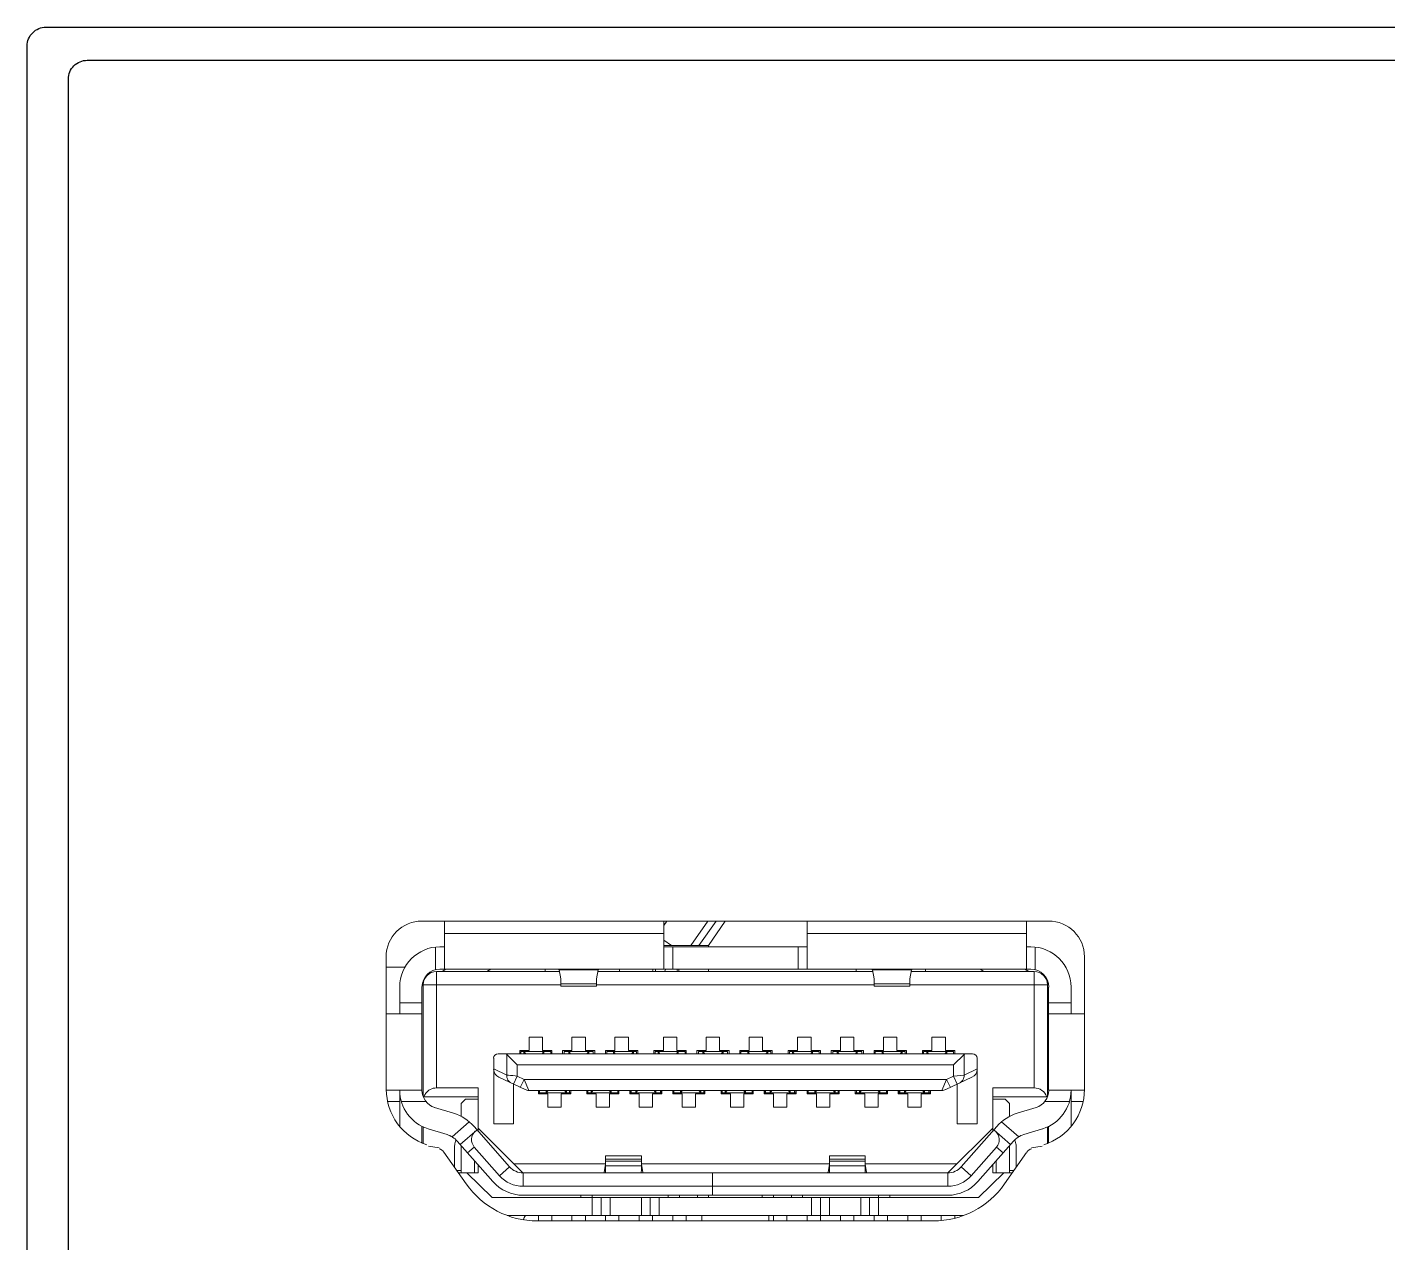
# Model space of a CAD drawing. Header units: millimetres. Extents: x -25459 to 1045457, y -66278 to 462905.
# Drawn here: x 652341.2 to 652650.3, y 34829.1 to 35105.2 of the extents above; entities that cross this region are included whole.
import ezdxf

# ---------------------------------------------------------------- set-up
doc = ezdxf.new("R2010")
doc.units = ezdxf.units.MM

# ---------------------------------------------------------------- blocks, each defined once
blk = doc.blocks.new('SE2600 ОПЕРАТОР PRO')
at = {"lineweight": 0}
for p, q in [((6390.8, 1025.1), (5891, 1025.1)), ((5908.9, 986.8), (5908.9, 1025.1)), ((6086.3, 1025.1), (6083.8, 1021.6)), ((6083.8, 1025.1), (6083.8, 986.8)), ((6105.4, 1005.7), (6119, 1025.1)), ((6111.9, 1005.7), (6125.5, 1025.1)), ((6132.9, 1025.1), (6119.4, 1005.8)), ((6198.1, 986.8), (6198.1, 1025.1)), ((6373, 1025.1), (6373, 986.8)), ((6083.8, 1015.3), (5908.9, 1015.3)), ((6083.8, 1010), (6089.9, 1005.7)), ((6373, 1015.3), (6198.1, 1015.3)), ((5901.7, 1004.4), (5901.7, 986.3)), ((5905.3, 1004.6), (5908.9, 1004.6)), ((6083.8, 1005.7), (6119.5, 1005.7)), ((6083.8, 1004.6), (6198.1, 1004.6)), ((6091, 986.8), (6091, 1004.6)), ((6119.5, 1005.7), (6119.5, 1004.6)), ((6190.9, 1004.6), (6190.9, 986.8)), ((6373, 1004.6), (6376.6, 1004.6)), ((6380.1, 986.3), (6380.1, 1004.4)), ((5862.5, 996.6), (5862.5, 891)), ((5862.5, 988.5), (5877.5, 988.5)), ((6419.4, 891), (6419.4, 996.6)), ((6000.7, 985), (5902.6, 985)), ((5902.6, 892.2), (5902.6, 985)), ((5905.3, 986.8), (6376.6, 986.8)), ((5907, 985), (5910.1, 986.8)), ((5942.7, 985), (5945.8, 986.8)), ((5989.2, 986.8), (5989.2, 985)), ((6000.4, 986.3), (6031.5, 986.3)), ((6000.4, 986.3), (6001.7, 979.2)), ((6001.7, 973.3), (6001.7, 979.2)), ((6030.3, 979.2), (6031.5, 986.3)), ((6030.3, 979.2), (6030.3, 973.3)), ((6250.6, 985), (6031.3, 985)), ((6048.5, 985), (6048.5, 986.8)), ((6084.3, 985), (6085.6, 986.8)), ((6119.5, 986.8), (6119.5, 985)), ((6237.3, 985), (6237.3, 986.8)), ((6250.3, 986.3), (6281.4, 986.3)), ((6250.3, 986.3), (6251.6, 979.2)), ((6251.6, 973.3), (6251.6, 979.2)), ((6280.2, 979.2), (6281.4, 986.3)), ((6280.2, 979.2), (6280.2, 973.3)), ((6379.2, 985), (6281.2, 985)), ((6292.7, 985), (6292.7, 986.8)), ((6339.2, 985), (6336.1, 986.8)), ((6374.9, 985), (6371.8, 986.8)), ((6379.2, 985), (6379.2, 892.2)), ((5873.2, 951.1), (5873.2, 972.5)), ((5891, 890.2), (5891, 972.5)), ((5891.5, 976.1), (5892.2, 976.4)), ((5891.5, 976.1), (5892, 975.3)), ((5891.9, 974.3), (6001.7, 974.3)), ((5891.9, 974.3), (5891.9, 885.3)), ((6030.3, 975.1), (6001.7, 975.1)), ((6030.3, 973.3), (6001.7, 973.3)), ((6030.3, 974.3), (6251.6, 974.3)), ((6280.2, 975.1), (6251.6, 975.1)), ((6251.6, 973.3), (6280.2, 973.3)), ((6280.2, 974.3), (6389.9, 974.3)), ((6389.7, 976.4), (6390.3, 976.1)), ((6389.9, 975.3), (6390.3, 976.1)), ((6389.9, 885.3), (6389.9, 974.3)), ((6390.8, 890.2), (6390.8, 972.5)), ((6408.7, 951.1), (6408.7, 972.5)), ((5891, 960), (5873.2, 960)), ((6408.7, 960), (6390.8, 960)), ((5891, 951.1), (5862.5, 951.1)), ((6419.4, 951.1), (6390.8, 951.1)), ((5976.4, 932.5), (5987.1, 932.5)), ((5976.4, 921.8), (5976.4, 932.5)), ((5987.1, 932.5), (5987.1, 921.8)), ((6010.6, 932.5), (6021.3, 932.5)), ((6010.6, 921.8), (6010.6, 932.5)), ((6021.3, 932.5), (6021.3, 921.8)), ((6044.9, 932.5), (6055.6, 932.5)), ((6044.9, 921.8), (6044.9, 932.5)), ((6055.6, 932.5), (6055.6, 921.8)), ((6083.5, 932.5), (6094.2, 932.5)), ((6083.5, 921.8), (6083.5, 932.5)), ((6094.2, 932.5), (6094.2, 921.8)), ((6117.7, 932.5), (6128.4, 932.5)), ((6117.7, 921.8), (6117.7, 932.5)), ((6128.4, 932.5), (6128.4, 921.8)), ((6152, 932.5), (6162.7, 932.5)), ((6152, 921.8), (6152, 932.5)), ((6162.7, 932.5), (6162.7, 921.8)), ((6190.6, 932.5), (6201.3, 932.5)), ((6190.6, 921.8), (6190.6, 932.5)), ((6201.3, 932.5), (6201.3, 921.8)), ((6224.8, 932.5), (6235.5, 932.5)), ((6224.8, 921.8), (6224.8, 932.5)), ((6235.5, 932.5), (6235.5, 921.8)), ((6259.1, 932.5), (6269.8, 932.5)), ((6259.1, 921.8), (6259.1, 932.5)), ((6269.8, 932.5), (6269.8, 921.8)), ((6297.7, 932.5), (6308.4, 932.5)), ((6297.7, 921.8), (6297.7, 932.5)), ((6308.4, 932.5), (6308.4, 921.8)), ((5948.2, 907), (5948.2, 915.7)), ((5951.7, 919.3), (6330.1, 919.3)), ((5958.6, 918.8), (5958.6, 902.3)), ((5958.6, 918.8), (5967, 910.4)), ((5976.4, 921.8), (5968.9, 921.8)), ((5968.9, 919.3), (5968.9, 921.8)), ((5969.8, 921.1), (5993.7, 921.1)), ((5969.8, 919.3), (5969.8, 921.1)), ((5973.8, 919.3), (5972.3, 921.1)), ((5972.3, 919.3), (5972.3, 921.1)), ((5986.8, 919.3), (5988.3, 921.1)), ((5994.6, 921.8), (5987.1, 921.8)), ((5988.3, 919.3), (5988.3, 921.1)), ((5993.7, 919.3), (5993.7, 921.1)), ((5994.6, 921.8), (5994.6, 919.3)), ((6010.6, 921.8), (6003.1, 921.8)), ((6003.1, 919.3), (6003.1, 921.8)), ((6004.4, 921.1), (6027.6, 921.1)), ((6004.4, 919.3), (6004.4, 921.1)), ((6009.5, 919.3), (6008, 921.1)), ((6008, 919.3), (6008, 921.1)), ((6028.8, 921.8), (6021.3, 921.8)), ((6022.5, 919.3), (6024, 921.1)), ((6024, 919.3), (6024, 921.1)), ((6027.6, 919.3), (6027.6, 921.1)), ((6028.8, 921.8), (6028.8, 919.3)), ((6044.9, 921.8), (6037.4, 921.8)), ((6037.4, 919.3), (6037.4, 921.8)), ((6038.3, 921.1), (6062.2, 921.1)), ((6038.3, 919.3), (6038.3, 921.1)), ((6045.1, 919.3), (6043.7, 921.1)), ((6043.7, 919.3), (6043.7, 921.1)), ((6063.1, 921.8), (6055.6, 921.8)), ((6058.2, 919.3), (6059.7, 921.1)), ((6059.7, 919.3), (6059.7, 921.1)), ((6062.2, 919.3), (6062.2, 921.1)), ((6063.1, 921.8), (6063.1, 919.3)), ((6083.5, 921.8), (6076, 921.8)), ((6076, 919.3), (6076, 921.8)), ((6100.8, 921.1), (6076.9, 921.1)), ((6076.9, 919.3), (6076.9, 921.1)), ((6080.8, 919.3), (6079.4, 921.1)), ((6079.4, 919.3), (6079.4, 921.1)), ((6093.9, 919.3), (6095.4, 921.1)), ((6101.7, 921.8), (6094.2, 921.8)), ((6095.4, 919.3), (6095.4, 921.1)), ((6100.8, 919.3), (6100.8, 921.1)), ((6101.7, 921.8), (6101.7, 919.3)), ((6117.7, 921.8), (6110.2, 921.8)), ((6110.2, 919.3), (6110.2, 921.8)), ((6111.5, 921.1), (6134.7, 921.1)), ((6111.5, 919.3), (6111.5, 921.1)), ((6116.6, 919.3), (6115.1, 921.1)), ((6115.1, 919.3), (6115.1, 921.1)), ((6135.9, 921.8), (6128.4, 921.8)), ((6129.6, 919.3), (6131.1, 921.1)), ((6131.1, 919.3), (6131.1, 921.1)), ((6134.7, 919.3), (6134.7, 921.1)), ((6135.9, 921.8), (6135.9, 919.3)), ((6152, 921.8), (6144.5, 921.8)), ((6144.5, 919.3), (6144.5, 921.8)), ((6145.4, 921.1), (6169.3, 921.1)), ((6145.4, 919.3), (6145.4, 921.1)), ((6152.2, 919.3), (6150.8, 921.1)), ((6150.8, 919.3), (6150.8, 921.1)), ((6170.2, 921.8), (6162.7, 921.8)), ((6165.3, 919.3), (6166.8, 921.1)), ((6166.8, 919.3), (6166.8, 921.1)), ((6169.3, 919.3), (6169.3, 921.1)), ((6170.2, 921.8), (6170.2, 919.3)), ((6190.6, 921.8), (6183.1, 921.8)), ((6183.1, 919.3), (6183.1, 921.8)), ((6207.9, 921.1), (6184, 921.1)), ((6184, 919.3), (6184, 921.1)), ((6187.9, 919.3), (6186.5, 921.1)), ((6186.5, 919.3), (6186.5, 921.1)), ((6201, 919.3), (6202.5, 921.1)), ((6208.8, 921.8), (6201.3, 921.8)), ((6202.5, 919.3), (6202.5, 921.1)), ((6207.9, 919.3), (6207.9, 921.1)), ((6208.8, 921.8), (6208.8, 919.3)), ((6224.8, 921.8), (6217.3, 921.8)), ((6217.3, 919.3), (6217.3, 921.8)), ((6218.6, 921.1), (6241.8, 921.1)), ((6218.6, 919.3), (6218.6, 921.1)), ((6223.7, 919.3), (6222.2, 921.1)), ((6222.2, 919.3), (6222.2, 921.1)), ((6243, 921.8), (6235.5, 921.8)), ((6236.7, 919.3), (6238.2, 921.1)), ((6238.2, 919.3), (6238.2, 921.1)), ((6241.8, 919.3), (6241.8, 921.1)), ((6243, 921.8), (6243, 919.3)), ((6259.1, 921.8), (6251.6, 921.8)), ((6251.6, 919.3), (6251.6, 921.8)), ((6252.5, 921.1), (6276.4, 921.1)), ((6252.5, 919.3), (6252.5, 921.1)), ((6259.3, 919.3), (6257.9, 921.1)), ((6257.9, 919.3), (6257.9, 921.1)), ((6277.3, 921.8), (6269.8, 921.8)), ((6272.4, 919.3), (6273.9, 921.1)), ((6273.9, 919.3), (6273.9, 921.1)), ((6276.4, 919.3), (6276.4, 921.1)), ((6277.3, 921.8), (6277.3, 919.3)), ((6297.7, 921.8), (6290.2, 921.8)), ((6290.2, 919.3), (6290.2, 921.8)), ((6315, 921.1), (6291.1, 921.1)), ((6291.1, 919.3), (6291.1, 921.1)), ((6295, 919.3), (6293.6, 921.1)), ((6293.6, 919.3), (6293.6, 921.1)), ((6308.1, 919.3), (6309.6, 921.1)), ((6315.9, 921.8), (6308.4, 921.8)), ((6309.6, 919.3), (6309.6, 921.1)), ((6323.3, 918.8), (6314.9, 910.4)), ((6315, 919.3), (6315, 921.1)), ((6315.9, 921.8), (6315.9, 919.3)), ((6323.3, 902.3), (6323.3, 918.8)), ((6333.7, 907), (6333.7, 915.7)), ((6389.9, 913.6), (6390.8, 913.6)), ((5948.2, 907.2), (5958.6, 902.3)), ((5948.2, 907), (5948.2, 863.5)), ((5963.9, 895.1), (5967, 901.5)), ((5967, 910.4), (6314.9, 910.4)), ((5967, 901.5), (5967, 910.4)), ((5967, 901.5), (5972.5, 898.9)), ((6309.4, 898.9), (6314.9, 901.5)), ((6314.9, 910.4), (6314.9, 901.5)), ((6323.3, 902.3), (6314.9, 901.5)), ((6314.9, 901.5), (6317.9, 895.1)), ((6323.3, 902.3), (6333.7, 907.2)), ((6333.7, 863.5), (6333.7, 907)), ((5862.5, 890.2), (5891, 890.2)), ((5873.2, 890.2), (5873.2, 861.4)), ((5935.7, 892.2), (5902.6, 892.2)), ((5935.7, 857.8), (5935.7, 892.2)), ((5952.3, 900.6), (5973.2, 890.7)), ((5963.9, 895.1), (5963.9, 863.5)), ((5972.5, 898.9), (5969.4, 892.5)), ((6309.4, 898.9), (5972.5, 898.9)), ((5976.3, 890), (5972.5, 898.9)), ((5976.3, 890), (6305.6, 890)), ((5983.9, 887.5), (5983.9, 890)), ((5984.7, 888.2), (5984.7, 890)), ((5991.6, 890), (5990.1, 888.2)), ((5990.1, 888.2), (5990.1, 890)), ((6004.7, 890), (6006.2, 888.2)), ((6006.2, 888.2), (6006.2, 890)), ((6008.7, 888.2), (6008.7, 890)), ((6009.6, 890), (6009.6, 887.5)), ((6022.4, 887.5), (6022.4, 890)), ((6023.3, 888.2), (6023.3, 890)), ((6027.3, 890), (6025.8, 888.2)), ((6025.8, 888.2), (6025.8, 890)), ((6040.4, 890), (6041.9, 888.2)), ((6041.9, 888.2), (6041.9, 890)), ((6047.2, 888.2), (6047.2, 890)), ((6048.1, 890), (6048.1, 887.5)), ((6056.7, 887.5), (6056.7, 890)), ((6057, 888.2), (6057, 890)), ((6057.9, 888.2), (6057.9, 890)), ((6063, 890), (6061.5, 888.2)), ((6061.5, 888.2), (6061.5, 890)), ((6076.1, 890), (6077.6, 888.2)), ((6077.6, 888.2), (6077.6, 890)), ((6081.1, 888.2), (6081.1, 890)), ((6082, 888.2), (6082, 890)), ((6082.4, 890), (6082.4, 887.5)), ((6091, 887.5), (6091, 890)), ((6091.8, 888.2), (6091.8, 890)), ((6098.7, 890), (6097.2, 888.2)), ((6097.2, 888.2), (6097.2, 890)), ((6111.8, 890), (6113.3, 888.2)), ((6113.3, 888.2), (6113.3, 890)), ((6115.8, 888.2), (6115.8, 890)), ((6116.7, 890), (6116.7, 887.5)), ((6129.5, 887.5), (6129.5, 890)), ((6130.4, 888.2), (6130.4, 890)), ((6134.4, 890), (6132.9, 888.2)), ((6132.9, 888.2), (6132.9, 890)), ((6147.5, 890), (6149, 888.2)), ((6149, 888.2), (6149, 890)), ((6154.3, 888.2), (6154.3, 890)), ((6155.2, 890), (6155.2, 887.5)), ((6163.8, 887.5), (6163.8, 890)), ((6164.1, 888.2), (6164.1, 890)), ((6165, 888.2), (6165, 890)), ((6170.1, 890), (6168.6, 888.2)), ((6168.6, 888.2), (6168.6, 890)), ((6183.2, 890), (6184.7, 888.2)), ((6184.7, 888.2), (6184.7, 890)), ((6188.2, 888.2), (6188.2, 890)), ((6189.1, 888.2), (6189.1, 890)), ((6189.5, 890), (6189.5, 887.5)), ((6198.1, 887.5), (6198.1, 890)), ((6198.9, 888.2), (6198.9, 890)), ((6205.8, 890), (6204.3, 888.2)), ((6204.3, 888.2), (6204.3, 890)), ((6218.9, 890), (6220.4, 888.2)), ((6220.4, 888.2), (6220.4, 890)), ((6222.9, 888.2), (6222.9, 890)), ((6223.8, 890), (6223.8, 887.5)), ((6236.6, 887.5), (6236.6, 890)), ((6237.5, 888.2), (6237.5, 890)), ((6241.5, 890), (6240, 888.2)), ((6240, 888.2), (6240, 890)), ((6254.6, 890), (6256.1, 888.2)), ((6256.1, 888.2), (6256.1, 890)), ((6261.4, 888.2), (6261.4, 890)), ((6262.3, 890), (6262.3, 887.5)), ((6270.9, 887.5), (6270.9, 890)), ((6271.2, 888.2), (6271.2, 890)), ((6272.1, 888.2), (6272.1, 890)), ((6277.2, 890), (6275.7, 888.2)), ((6275.7, 888.2), (6275.7, 890)), ((6290.3, 890), (6291.8, 888.2)), ((6291.8, 888.2), (6291.8, 890)), ((6295.3, 888.2), (6295.3, 890)), ((6296.2, 888.2), (6296.2, 890)), ((6296.6, 890), (6296.6, 887.5)), ((6305.6, 890), (6309.4, 898.9)), ((6308.7, 890.7), (6329.6, 900.6)), ((6312.4, 892.5), (6309.4, 898.9)), ((6317.9, 895.1), (6317.9, 863.5)), ((6379.2, 892.2), (6346.2, 892.2)), ((6346.2, 857.8), (6346.2, 892.2)), ((6390.8, 890.2), (6419.4, 890.2)), ((6408.7, 861.4), (6408.7, 890.2)), ((5863.5, 881.3), (5873.2, 881.3)), ((5874.5, 881.3), (5894.2, 881.3)), ((5935.7, 885), (5892, 885)), ((5925.8, 883.2), (5922.3, 879.7)), ((5922.3, 869.4), (5922.3, 879.7)), ((5935.7, 883.2), (5925.8, 883.2)), ((6009.6, 888.2), (5983.9, 888.2)), ((5983.9, 887.5), (5991.4, 887.5)), ((5991.4, 876.8), (5991.4, 887.5)), ((6002.1, 887.5), (6009.6, 887.5)), ((6002.1, 887.5), (6002.1, 876.8)), ((6048.1, 888.2), (6022.4, 888.2)), ((6022.4, 887.5), (6029.9, 887.5)), ((6029.9, 876.8), (6029.9, 887.5)), ((6040.6, 887.5), (6048.1, 887.5)), ((6040.6, 887.5), (6040.6, 876.8)), ((6056.7, 887.5), (6064.2, 887.5)), ((6057, 888.2), (6082, 888.2)), ((6064.2, 876.8), (6064.2, 887.5)), ((6074.9, 887.5), (6082.4, 887.5)), ((6074.9, 887.5), (6074.9, 876.8)), ((6116.7, 888.2), (6091, 888.2)), ((6091, 887.5), (6098.5, 887.5)), ((6098.5, 876.8), (6098.5, 887.5)), ((6109.2, 887.5), (6116.7, 887.5)), ((6109.2, 887.5), (6109.2, 876.8)), ((6155.2, 888.2), (6129.5, 888.2)), ((6129.5, 887.5), (6137, 887.5)), ((6137, 876.8), (6137, 887.5)), ((6147.7, 887.5), (6155.2, 887.5)), ((6147.7, 887.5), (6147.7, 876.8)), ((6163.8, 887.5), (6171.3, 887.5)), ((6164.1, 888.2), (6189.1, 888.2)), ((6171.3, 876.8), (6171.3, 887.5)), ((6182, 887.5), (6189.5, 887.5)), ((6182, 887.5), (6182, 876.8)), ((6223.8, 888.2), (6198.1, 888.2)), ((6198.1, 887.5), (6205.6, 887.5)), ((6205.6, 876.8), (6205.6, 887.5)), ((6216.3, 887.5), (6223.8, 887.5)), ((6216.3, 887.5), (6216.3, 876.8)), ((6262.3, 888.2), (6236.6, 888.2)), ((6236.6, 887.5), (6244.1, 887.5)), ((6244.1, 876.8), (6244.1, 887.5)), ((6254.8, 887.5), (6262.3, 887.5)), ((6254.8, 887.5), (6254.8, 876.8)), ((6270.9, 887.5), (6278.4, 887.5)), ((6271.2, 888.2), (6296.2, 888.2)), ((6278.4, 876.8), (6278.4, 887.5)), ((6289.1, 887.5), (6296.6, 887.5)), ((6289.1, 887.5), (6289.1, 876.8)), ((6389.9, 885), (6346.2, 885)), ((6346.2, 883.2), (6356, 883.2)), ((6359.6, 879.7), (6356, 883.2)), ((6359.6, 869.4), (6359.6, 879.7)), ((6407.4, 881.3), (6387.7, 881.3)), ((6408.7, 881.3), (6418.3, 881.3)), ((5901.1, 876.6), (5916.2, 871.9)), ((5922.3, 870.7), (5922, 869.5)), ((6002.1, 876.8), (5991.4, 876.8)), ((6040.6, 876.8), (6029.9, 876.8)), ((6074.9, 876.8), (6064.2, 876.8)), ((6109.2, 876.8), (6098.5, 876.8)), ((6147.7, 876.8), (6137, 876.8)), ((6182, 876.8), (6171.3, 876.8)), ((6216.3, 876.8), (6205.6, 876.8)), ((6254.8, 876.8), (6244.1, 876.8)), ((6289.1, 876.8), (6278.4, 876.8)), ((6359.9, 869.5), (6359.6, 870.7)), ((6365.7, 871.9), (6380.8, 876.6)), ((5891, 847.9), (5891, 861.5)), ((5891.9, 861), (5891.9, 847.5)), ((5895.9, 859.5), (5911, 854.9)), ((5928.7, 865.1), (5915, 853.1)), ((5921.5, 846.9), (5934.9, 858.7)), ((5932.5, 861.4), (5960.8, 829.2)), ((5935.7, 860), (5971.4, 824.3)), ((5948.2, 863.5), (5963.9, 863.5)), ((6310.5, 824.3), (6346.2, 860)), ((6317.9, 863.5), (6333.7, 863.5)), ((6321, 829.2), (6349.4, 861.4)), ((6347, 858.7), (6360.4, 846.9)), ((6353.2, 865.1), (6366.9, 853.1)), ((6370.9, 854.9), (6386, 859.5)), ((6389.9, 861), (6389.9, 847.5)), ((6390.8, 847.9), (6390.8, 861.5)), ((5918, 850.7), (5917.3, 847.6)), ((5919.1, 849.6), (5947.4, 817.4)), ((6334.4, 817.4), (6362.8, 849.6)), ((6364.6, 847.6), (6363.9, 850.7)), ((5896.3, 845.6), (5904.6, 844.4)), ((5908.5, 840.9), (5926.2, 815.6)), ((5916.9, 828.8), (5916.9, 843.9)), ((5922.3, 846), (5922.3, 824.3)), ((5927.4, 840.2), (5932.7, 844.9)), ((5932.7, 844.9), (5952.8, 822.1)), ((6066, 838), (6037.4, 838)), ((6037.4, 826.2), (6037.4, 838)), ((6066, 826.2), (6066, 838)), ((6215.9, 838), (6244.5, 838)), ((6215.9, 826.2), (6215.9, 838)), ((6244.5, 826.2), (6244.5, 838)), ((6329.1, 822.1), (6349.2, 844.9)), ((6349.2, 844.9), (6354.5, 840.2)), ((6355.7, 815.6), (6373.1, 840.5)), ((6359.6, 824.3), (6359.6, 846)), ((6365, 828.8), (6365, 843.9)), ((6377.1, 844.4), (6385.6, 845.6)), ((5918.8, 826.1), (5922.3, 826.1)), ((5933, 824.3), (5933, 833.8)), ((5935.7, 824.3), (5935.7, 830.8)), ((5960.8, 829.2), (5952.8, 822.1)), ((6037.4, 831.5), (5964.2, 831.5)), ((6036.4, 824.7), (6037.4, 831.2)), ((6036.4, 824.3), (6036.4, 824.7)), ((6037.4, 835.3), (6066, 835.3)), ((6066, 833.8), (6037.4, 833.8)), ((6037.4, 829.9), (6066, 829.9)), ((6215.9, 831.5), (6066, 831.5)), ((6066, 831.2), (6067, 824.7)), ((6067, 824.7), (6067, 824.3)), ((6214.9, 824.7), (6215.9, 831.2)), ((6214.9, 824.3), (6214.9, 824.7)), ((6215.9, 835.3), (6244.5, 835.3)), ((6244.5, 833.8), (6215.9, 833.8)), ((6215.9, 829.9), (6244.5, 829.9)), ((6317.7, 831.5), (6244.5, 831.5)), ((6244.5, 831.2), (6245.5, 824.7)), ((6245.5, 824.7), (6245.5, 824.3)), ((6329.1, 822.1), (6321, 829.2)), ((6346.2, 824.3), (6346.2, 830.8)), ((6348.9, 833.8), (6348.9, 824.3)), ((6363.1, 826.1), (6359.6, 826.1)), ((5935.7, 824.3), (5920.1, 824.3)), ((5947, 804.7), (5926.7, 824.3)), ((5971.6, 824.3), (6310.3, 824.3)), ((5971.6, 813.6), (5971.6, 824.3)), ((6122.7, 806.5), (6122.7, 824.3)), ((6310.3, 824.3), (6310.3, 813.6)), ((6355.1, 824.3), (6334.9, 804.7)), ((6346.2, 824.3), (6361.8, 824.3)), ((5947, 804.7), (6334.9, 804.7)), ((5971.6, 813.6), (6310.3, 813.6)), ((5971.6, 806.5), (6310.3, 806.5)), ((6017.8, 806.5), (6017.8, 804.7)), ((6026.7, 806.5), (6026.7, 790.4)), ((6033.8, 790.4), (6033.8, 804.7)), ((6041, 790.4), (6041, 804.7)), ((6066, 804.7), (6066, 790.4)), ((6073.1, 804.7), (6073.1, 790.4)), ((6080.2, 790.4), (6080.2, 804.7)), ((6087.4, 804.7), (6087.4, 806.5)), ((6096.3, 804.7), (6096.3, 806.5)), ((6110.6, 806.5), (6110.6, 804.7)), ((6119.5, 806.5), (6119.5, 804.7)), ((6162.4, 804.7), (6162.4, 806.5)), ((6171.3, 804.7), (6171.3, 806.5)), ((6185.6, 806.5), (6185.6, 804.7)), ((6194.5, 806.5), (6194.5, 804.7)), ((6201.6, 804.7), (6201.6, 790.4)), ((6208.8, 786), (6208.8, 804.7)), ((6215.9, 790.4), (6215.9, 804.7)), ((6240.9, 804.7), (6240.9, 790.4)), ((6248, 804.7), (6248, 790.4)), ((6255.2, 790.4), (6255.2, 806.5)), ((6264.1, 804.7), (6264.1, 806.5)), ((5959, 790.4), (6322.8, 790.4)), ((5983.1, 786), (6298.8, 786)), ((5983.9, 790.4), (5983.9, 786)), ((5994.6, 790.4), (5994.6, 786)), ((6010.6, 790.4), (6010.6, 786)), ((6021.3, 790.4), (6021.3, 786)), ((6037.4, 790.4), (6037.4, 786)), ((6048.1, 790.4), (6048.1, 786)), ((6064.2, 790.4), (6064.2, 786)), ((6074.9, 790.4), (6074.9, 786)), ((6091, 790.4), (6091, 786)), ((6101.7, 790.4), (6101.7, 786)), ((6114.2, 790.4), (6114.2, 786)), ((6167.7, 790.4), (6167.7, 786)), ((6171.3, 790.4), (6171.3, 786)), ((6182, 790.4), (6182, 786)), ((6198.1, 790.4), (6198.1, 786)), ((6224.8, 790.4), (6224.8, 786)), ((6235.5, 790.4), (6235.5, 786)), ((6251.6, 790.4), (6251.6, 786)), ((6262.3, 790.4), (6262.3, 786)), ((6278.4, 790.4), (6278.4, 786)), ((6289.1, 790.4), (6289.1, 786)), ((6305.2, 790.4), (6305.2, 786.5)), ((6315.9, 790.4), (6315.9, 788.3))]:
    blk.add_line(p, q, dxfattribs=at)
at = {"color": 7}
for points in [[(5576.1, 643.2), (5576.1, 1723.1, -0.414214), (5591.1, 1738.1), (11222.7, 1738.1, -0.414214), (11237.7, 1723.1), (11237.7, 643.2)], [(5609, 643.2), (5609, 1696.7, -0.414214), (5624, 1711.7), (11181.8, 1711.7, -0.414214), (11196.8, 1696.7), (11196.8, 643.2)], [(11237.7, 1526), (11237.7, 254.5, -0.414214), (11222.7, 239.5), (5591.1, 239.5, -0.414214), (5576.1, 254.5), (5576.1, 1526)], [(11196.8, 1499.6), (11196.8, 294.8, -0.414214), (11181.8, 279.8), (5624, 279.8, -0.414214), (5609, 294.8), (5609, 1499.6)]]:
    blk.add_lwpolyline(points, format="xyb", dxfattribs=at)
at = {"lineweight": 0}
for centre, radius, start, end in [((5891, 996.6), 28.6, 90, 180), ((6390.8, 996.6), 28.6, 0, 90), ((5905.3, 972.5), 32.1, 90, 180), ((6376.6, 972.5), 32.1, 0, 90), ((5905.3, 972.5), 14.3, 90, 180), ((5902.6, 974.3), 10.7, 90, 180), ((6082, 984.3), 7.14, 159.4904, 174.223), ((6083.6, 985.3), 6.43, 166.3643, 182.4857), ((6088.6, 983.6), 6.43, 12.7376, 29.8867), ((6088.8, 984.3), 7.14, 5.7761, 20.5092), ((6376.6, 972.5), 14.3, 0, 90), ((6379.2, 974.3), 10.7, 0, 90), ((5951.7, 915.7), 3.57, 90, 180), ((6330.1, 915.7), 3.57, 0, 90), ((5955.3, 907), 7.14, 180, 244.7595), ((6326.6, 907), 7.14, 295.2405, 0), ((5908.9, 891), 46.4, 180, 252.4595), ((5905.3, 890.2), 32.1, 180, 252.8973), ((5905.3, 890.2), 14.3, 180, 252.9683), ((5976.3, 897.2), 7.14, 244.7595, 270), ((6305.6, 897.2), 7.14, 270, 295.2405), ((6376.6, 890.2), 14.3, 287.1027, 0), ((6376.6, 890.2), 32.1, 287.1027, 0), ((6373, 891), 46.4, 287.5405, 0), ((5905.7, 837.8), 35.7, 41.3478, 72.8973), ((6376.2, 837.8), 35.7, 107.1027, 138.6522), ((5939.4, 850.8), 8.92, 131.3476, 221.3479), ((6342.5, 850.8), 8.92, 318.6521, 48.6524), ((5905.7, 837.8), 17.9, 41.3478, 72.8973), ((5934.8, 843.9), 17.9, 167.9052, 179.9074), ((6376.2, 837.8), 17.9, 107.1027, 138.6522), ((6347.1, 843.9), 17.9, 0, 12.0021), ((5902.6, 836.8), 7.14, 34.9792, 72.4595), ((6379.2, 836.8), 7.14, 107.5405, 145.0208), ((5971.6, 838.6), 14.3, 221.3478, 270), ((6310.3, 838.6), 14.3, 270, 318.6522), ((5983.1, 855.4), 69.4, 214.9792, 270), ((5971.6, 838.6), 32.1, 221.3478, 270), ((5971.6, 838.6), 25, 221.3478, 270), ((6298.8, 855.4), 69.4, 270, 325.0208), ((6310.3, 838.6), 25, 270, 318.6522), ((6310.3, 838.6), 32.1, 270, 318.6522), ((6053.5, 751.1), 89.2, 153.8343, 156.3659)]:
    blk.add_arc(centre, radius, start, end, dxfattribs=at)
for centre, major_axis, start_param, end_param in [((5902.6, 881.4), (0, 10.7), 0, 0.963589), ((6379.2, 881.4), (0, 10.7), -1.230959, 0), ((5902.6, 881.4), (10.7, 0), 2.534386, 2.801756)]:
    blk.add_ellipse(centre, major_axis=major_axis, ratio=1, start_param=start_param, end_param=end_param, dxfattribs=at)
for points, knots in [([(5999.8, 986.8), (5999.8, 986.8), (6000.1, 986.7), (6000.3, 986.5), (6000.4, 986.3)], [0, 0, 0, 0, 0.214859, 1, 1, 1, 1]), ([(6031.5, 986.3), (6031.6, 986.4), (6031.8, 986.6), (6032, 986.8), (6032.2, 986.8)], [0, 0, 0, 0, 0.302983, 1, 1, 1, 1]), ([(6249.7, 986.8), (6249.7, 986.8), (6250, 986.7), (6250.2, 986.5), (6250.3, 986.3)], [0, 0, 0, 0, 0.214854, 1, 1, 1, 1]), ([(6281.4, 986.3), (6281.5, 986.4), (6281.7, 986.6), (6281.9, 986.8), (6282.1, 986.8)], [0, 0, 0, 0, 0.302992, 1, 1, 1, 1]), ([(5958.6, 918.8), (5958.5, 918.9), (5958.2, 919.1), (5957.8, 919.3), (5957.5, 919.3)], [0, 0, 0, 0, 0.286907, 1, 1, 1, 1]), ([(6324.3, 919.3), (6324.3, 919.3), (6323.9, 919.2), (6323.5, 919), (6323.3, 918.8)], [0, 0, 0, 0, 0.226453, 1, 1, 1, 1]), ([(5958.6, 902.3), (5958.5, 901), (5959.1, 898.3), (5961.1, 896.4), (5962.3, 895.9)], [0, 0, 0, 0, 0.524311, 1, 1, 1, 1]), ([(5958.6, 902.3), (5959, 902.3), (5961.8, 902), (5964.6, 901.8), (5967, 901.5)], [0, 0, 0, 0, 0.153891, 1, 1, 1, 1]), ([(6319.6, 895.9), (6320.7, 896.4), (6322.8, 898.3), (6323.4, 901), (6323.3, 902.3)], [0, 0, 0, 0, 0.475685, 1, 1, 1, 1]), ([(6035.7, 824.3), (6035.8, 824.3), (6036.1, 824.4), (6036.2, 824.6), (6036.4, 824.7)], [0, 0, 0, 0, 0.209415, 1, 1, 1, 1]), ([(6067, 824.7), (6067.1, 824.7), (6067.2, 824.5), (6067.5, 824.3), (6067.6, 824.3)], [0, 0, 0, 0, 0.310084, 1, 1, 1, 1]), ([(6214.2, 824.3), (6214.3, 824.3), (6214.6, 824.4), (6214.7, 824.6), (6214.9, 824.7)], [0, 0, 0, 0, 0.209411, 1, 1, 1, 1]), ([(6245.5, 824.7), (6245.6, 824.7), (6245.7, 824.5), (6246, 824.3), (6246.1, 824.3)], [0, 0, 0, 0, 0.310092, 1, 1, 1, 1])]:
    blk.add_open_spline(points, degree=3, knots=knots, dxfattribs=at)
for points in [[(6037.4, 826.2), (6037.4, 825.6), (6037.5, 824.9), (6037.7, 824.3)], [(6065.7, 824.3), (6065.9, 824.9), (6066, 825.6), (6066, 826.2)], [(6215.9, 826.2), (6215.9, 825.6), (6216, 824.9), (6216.2, 824.3)], [(6244.2, 824.3), (6244.4, 824.9), (6244.5, 825.6), (6244.5, 826.2)]]:
    blk.add_open_spline(points, degree=3, dxfattribs=at)

msp = doc.modelspace()

# ---------------------------------------------------------------- block references
at = {"color": 252, "lineweight": 0, "xscale": 0.28485, "yscale": 0.28485, "zscale": 0.28485}
msp.add_blockref('SE2600 ОПЕРАТОР PRO', (650752.791, 34610.144), dxfattribs=at)

doc.saveas('drawing.dxf')
